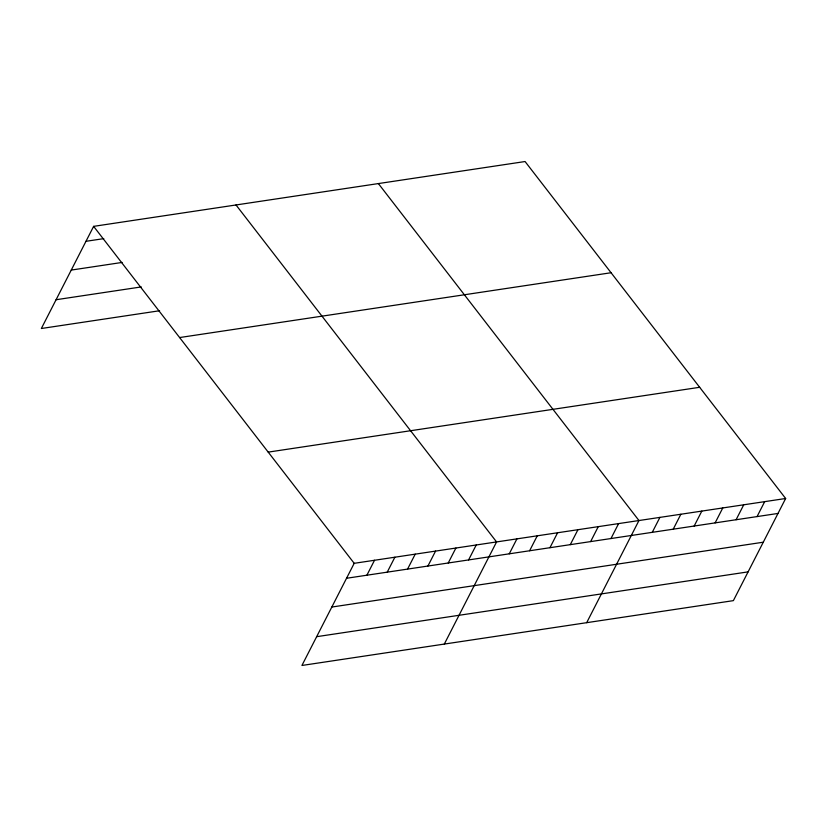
<?xml version="1.0" encoding="UTF-8"?>
<svg xmlns="http://www.w3.org/2000/svg" width="827" height="827" viewBox="0 0 827 827"><rect width="100%" height="100%" fill="white"/><g stroke="black" fill="none" stroke-linecap="round" stroke-linejoin="round"><path stroke-width="1.24" d="M785.65 498.495L354.194 563.321L301.927 665.466L733.373 600.64L785.65 498.495L525.073 161.534L93.627 226.36L41.35 328.505L159.58 310.745M366.888 575.21L374.538 560.261M387.232 572.15L394.872 557.212M407.566 569.1L415.216 554.152M427.91 566.04L435.56 551.092M448.244 562.98L455.894 548.043M468.589 559.931L476.238 544.983M444.306 644.078L496.572 541.923L236.005 204.962M509.267 553.821L516.916 538.873M529.611 550.761L537.261 535.813M549.945 547.701L557.594 532.764M570.289 544.652L577.939 529.704M590.623 541.592L598.272 526.644M610.967 538.532L618.617 523.594M586.684 622.679L638.961 520.534L378.384 183.573M652.265 532.33L659.915 517.382M673.219 529.187L680.869 514.239M694.173 526.034L701.823 511.086M715.138 522.881L722.777 507.943M736.092 519.738L743.742 504.79M757.046 516.586L764.696 501.648M85.977 241.308L103.768 238.631M71.246 270.078L122.096 262.438M56.081 299.725L141.252 286.928M179.614 337.55L611.06 272.734M268.206 452.121L699.663 387.294M346.544 578.269L778 513.443M331.823 607.039L763.28 542.212M316.648 636.687L748.104 571.87M93.627 226.36L354.194 563.321"/></g></svg>
